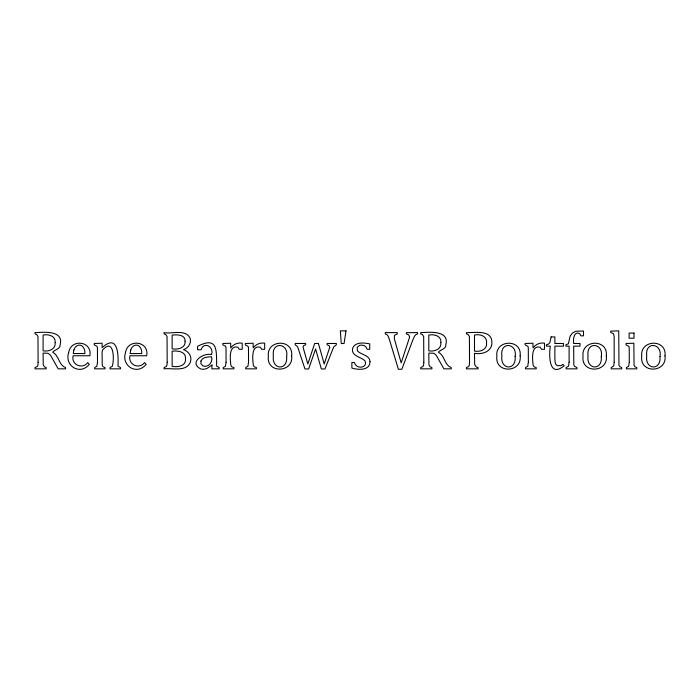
<?xml version="1.0" encoding="UTF-8"?>
<svg xmlns="http://www.w3.org/2000/svg" width="700" height="700" viewBox="0 0 700 700"><rect width="100%" height="100%" fill="white"/><g stroke="black" fill="none" stroke-linecap="round" stroke-linejoin="round"><path stroke-width="1.05" d="M211.995 365.05L211.864 368.839L219.135 368.839L219.135 367.544L216.668 366.231C216.361 350.297 218.059 335.895 197.593 346.308L197.593 349.764L201.066 349.764C203.91 340.988 214.218 346.841 211.549 354.567C202.904 352.529 188.195 362.985 201.049 369.066A9.756 9.756 0 0 0 207.261 368.279L211.995 365.05M614.18 362.206L613.769 365.934L611.188 367.544L611.188 368.839L621.722 368.839L621.722 367.544L619.771 366.73L618.957 365.374L618.747 330.864L610.759 331.135L610.759 332.509L613.454 333.629L614.145 336.438L614.18 362.206M569.1 362.206L568.558 366.188L566.099 367.544L566.099 368.839L576.949 368.839L576.949 367.544L574.341 366.257L573.834 364.884L573.659 346.15L580.003 346.15L580.003 343.473L573.659 343.473C573.003 339.623 573.869 330.689 579.696 333.611L580.878 335.834L583.503 335.834L583.503 331.03L575.794 331.249L572.477 333.043L570.115 336.123L568.391 343.735L565.889 344.803L565.889 346.15L569.1 346.15L569.1 362.206M409.588 337.234L401.179 362.871L394.354 338.87L394.459 335.352L397.276 333.918L397.276 332.623L385.28 332.623L385.28 333.918L387.03 334.705L388.203 336.245L389.445 339.675L398.387 369.267L401.861 369.267L412.877 339.859L414.453 336.306L415.774 334.688L417.524 333.918L417.524 332.623L406.376 332.623L406.376 333.918L408.861 334.915L409.588 337.234M38.106 362.206L37.931 365.129L37.205 366.599L35 367.544L35 368.839L46.2 368.839L46.2 367.544L44.476 366.914L43.242 364.901L43.094 353.106L47.959 353.255L50.435 355.119L58.196 368.839L65.546 368.839L65.546 367.544C59.211 365.453 59.098 356.764 53.988 353.062C48.947 351.619 61.25 349.213 59.999 345.24C64.444 329.91 43.479 332.273 35 332.623L35 333.918L36.724 334.539L37.975 336.586L38.106 362.206M167.178 362.206L167.002 365.129L166.276 366.599L164.071 367.544L164.071 368.839C172.252 367.789 186.48 372.321 190.444 361.9C192.308 356.475 188.423 351.146 183.523 349.632C188.317 348.145 191.572 343.158 190.111 338.205C185.631 328.746 171.876 334.233 164.071 332.623L164.071 333.918L165.795 334.539L167.046 336.586L167.178 362.206M226.065 362.285L225.426 366.319L223.221 367.544L223.221 368.839L233.914 368.839L233.914 367.544L231.884 366.879L230.921 365.54C230.178 359.914 228.331 344.925 237.843 347.2L239.199 349.283L242.2 349.283L242.2 343.184C237.755 342.344 233.328 344.295 230.729 347.953L230.65 343.236L222.827 343.499L222.827 344.881L225.636 346.325L226.013 347.988L226.065 362.285M248.535 362.285L247.905 366.319L245.7 367.544L245.7 368.839L256.392 368.839L256.392 367.544L254.362 366.879L253.391 365.54C252.656 359.914 250.81 344.925 260.321 347.2L261.678 349.283L264.67 349.283L264.67 343.184C260.234 342.344 255.806 344.295 253.207 347.953L253.129 343.236L245.297 343.499L245.297 344.881L248.115 346.325L248.483 347.988L248.535 362.285M423.815 362.206L423.64 365.129L422.905 366.599L420.709 367.544L420.709 368.839L431.909 368.839L431.909 367.544L430.176 366.914L428.942 364.901L428.803 353.106L433.668 353.255L436.135 355.119L443.896 368.839L451.246 368.839L451.246 367.544C444.92 365.453 444.806 356.764 439.696 353.062C434.656 351.619 446.959 349.213 445.707 345.24C450.144 329.91 429.179 332.273 420.709 332.623L420.709 333.918L422.433 334.539L423.675 336.586L423.815 362.206M469.534 362.206L469.359 365.129L468.633 366.599L466.427 367.544L466.427 368.839L478.074 368.839L478.074 367.544L476.166 366.94L474.67 364.621L474.495 353.316C482.02 354.804 492.502 351.514 491.873 342.221C491.881 329.402 474.233 332.859 466.427 332.623L466.427 333.918L468.151 334.539L469.403 336.586L469.534 362.206M528.36 362.285L527.73 366.319L525.525 367.544L525.525 368.839L536.218 368.839L536.218 367.544L534.188 366.879L533.216 365.54C532.481 359.914 530.635 344.925 540.146 347.2L541.503 349.283L544.495 349.283L544.495 343.184C540.059 342.344 535.631 344.295 533.032 347.953L532.954 343.236L525.122 343.499L525.122 344.881L527.94 346.325L528.308 347.988L528.36 362.285M97.493 362.285L96.845 366.319L94.631 367.544L94.631 368.839L105.026 368.839L105.026 367.544L103.075 366.73L102.27 365.374L102.06 352.31L102.559 350.053C114.004 337.146 114.476 359.73 112.263 366.319L110.022 367.544L110.022 368.839L120.47 368.839L120.47 367.544L117.95 366.135C118.668 354.918 117.924 333.13 102.165 347.664L102.086 343.236L94.255 343.473L94.255 344.881L97.072 346.325L97.44 347.988L97.493 362.285M629.282 362.285L628.635 366.319L626.413 367.544L626.413 368.839L636.816 368.839L636.816 367.544L634.865 366.73L634.06 365.374L633.85 343.236L626.045 343.473L626.045 344.881L628.854 346.325L629.23 347.988L629.282 362.285M55.169 342.571C55.904 349.3 48.633 351.846 43.094 350.822L43.094 335.064C48.335 333.926 55.869 335.886 55.169 342.571M440.877 342.571C441.604 349.3 434.341 351.846 428.803 350.822L428.803 335.064C434.044 333.926 441.569 335.886 440.877 342.571M286.615 356.58C288.067 371.044 271.346 369.967 273.376 355.836C271.346 340.988 289.152 342.983 286.615 356.58M515.121 356.58C516.574 371.044 499.852 369.967 501.883 355.836C499.852 340.988 517.659 342.983 515.121 356.58M601.282 356.58C602.735 371.044 586.014 369.967 588.044 355.836C586.014 340.988 603.82 342.983 601.282 356.58M659.986 356.58C661.439 371.044 644.709 369.967 646.739 355.836C644.709 340.988 662.524 342.983 659.986 356.58M291.637 355.81C293.877 372.986 266.158 373.826 268.363 356.396C266.28 339.316 293.659 338.537 291.637 355.81M520.135 355.81C522.384 372.986 494.664 373.826 496.869 356.396C494.786 339.316 522.165 338.537 520.135 355.81M606.305 355.81C608.545 372.986 580.825 373.826 583.03 356.396C580.947 339.316 608.326 338.537 606.305 355.81M665 355.81C667.249 372.986 639.52 373.826 641.725 356.396C639.651 339.316 667.021 338.537 665 355.81M185.518 358.759C186.261 366.135 177.616 367.439 172.139 366.319L172.139 351.19C177.52 350.507 186.121 351.426 185.518 358.759M370.02 361.699C369.985 370.842 357.963 369.959 351.873 368.069L351.873 362.521L354.471 362.521C355.224 367.36 362.338 368.839 365.111 365.05L365.54 363.055L365.006 360.85C361.007 356.773 350.516 356.011 352.721 348.075C355.504 341.6 364.14 342.799 369.731 343.866L369.731 349.283L367.185 349.283L365.803 346.78L364 345.485L361.533 345.118L359.625 345.363L357.201 347.287L357.394 350.849C361.034 354.961 369.793 354.926 370.02 361.699M68.661 352.59C64.277 365.925 80.106 375.751 89.32 364.332L87.701 362.609C82.407 369.757 70.892 364.683 73.132 355.757L89.854 355.757C92.54 340.953 70.849 338.336 68.661 352.59M125.501 352.59C121.126 365.925 136.946 375.751 146.16 364.332L144.541 362.609C139.248 369.757 127.732 364.683 129.972 355.757L146.694 355.757C149.38 340.953 127.689 338.336 125.501 352.59M486.544 342.912C487.366 349.755 479.981 352.074 474.495 351.111L474.495 335.064C479.938 333.716 487.358 336.184 486.544 342.912M200.97 361.034L200.952 363.694L202.947 365.934C208.46 367.885 213.141 361.961 211.549 356.738C207.935 357.079 202.466 356.886 200.97 361.034M329.709 347.401L324.196 364.009L318.412 343.473L314.668 343.473L307.851 364.009L303.047 347.156L303.59 345.608L305.672 344.776L305.672 343.473L295.19 343.473L295.19 344.776L297.561 346.588L304.955 368.97L308.639 368.97L315.595 349.02L321.352 368.97L324.94 368.97L333.707 346.938L336.35 344.776L336.35 343.473L327.084 343.473L327.084 344.776L329.114 345.678L329.709 347.401M551.11 336.919L549.815 342.685L548.529 344.059L546.385 344.803L546.385 346.15L550.314 346.15C548.774 356.274 549.133 378.175 564.139 365.785L562.94 364.359L561.111 365.619L557.209 365.68L555.879 364.446L555.082 362.058L554.872 357.963L554.872 346.15L563.447 346.15L563.447 343.473L554.872 343.473L554.872 336.919L551.11 336.919M346.01 330.864L344.067 343.525L341.259 343.525L340.358 330.864L346.01 330.864M185.089 341.241C185.649 348.373 177.494 349.694 172.139 348.863L172.139 335.116C176.951 334.565 185.386 334.451 185.089 341.241M73.894 349.965L73.264 353.553L84.858 353.553C85.409 349.169 82.233 343.123 77.096 345.669L75.189 347.305L73.894 349.965M130.734 349.965L130.104 353.553L141.706 353.553C142.249 349.169 139.072 343.123 133.936 345.669L132.029 347.305L130.734 349.965M634.008 333.069L629.125 333.069L629.125 338.214L634.008 338.214L634.008 333.069"/></g></svg>
